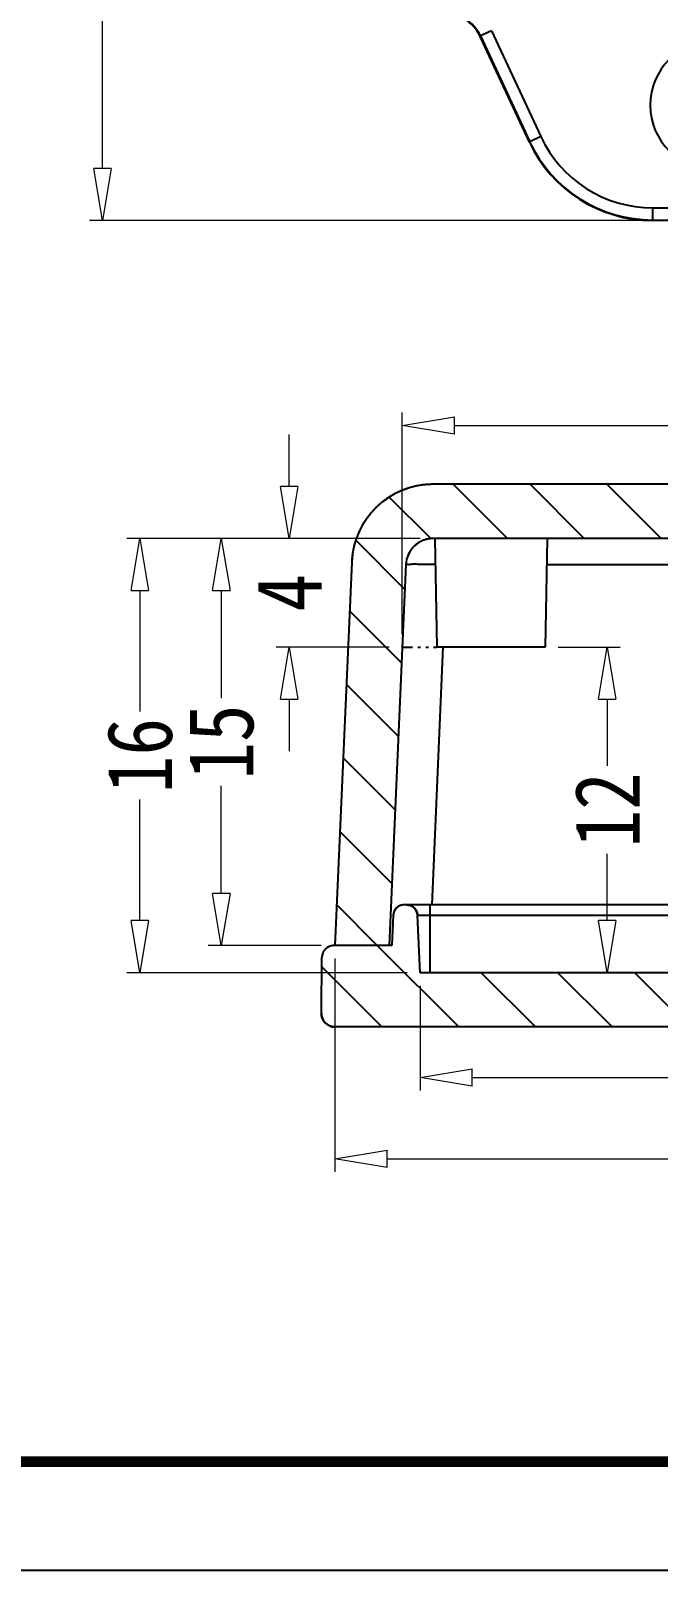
# Model space of a CAD drawing. Header units: millimetres. Extents: x -187 to 1788, y -1993 to 157.
# Drawn here: x -139.1 to -116, y -4.5 to 52.3 of the extents above; entities that cross this region are included whole.
import ezdxf

# ---------------------------------------------------------------- set-up
doc = ezdxf.new("R2010")
doc.units = ezdxf.units.MM
doc.linetypes.add('DIVIDE', pattern=[31.75, 12.7, -6.35, 0, -6.35, 0, -6.35])
doc.layers.add('dim', color=3, linetype='Continuous', lineweight=9)
doc.layers.add('from', color=7, linetype='Continuous')
doc.styles.add('FFS', font='SIMFANG.TTF', dxfattribs={"width": 0.85})
doc.dimstyles.new('YanXiu', dxfattribs={"dimtxt": 2.5, "dimasz": 2.2, "dimexe": 1, "dimexo": 0.6, "dimgap": 0.66, "dimtad": 0, "dimzin": 9, "dimdsep": 46, "dimtxsty": 'FFS', "dimblk": 'CLOSEDBLANK', "dimcen": 0, "dimclrd": 256, "dimclre": 131, "dimclrt": 42, "dimazin": 0, "dimtfac": 1, "dimtofl": 0, "dimtmove": 0, "dimatfit": 3, "dimldrblk": 'CLOSEDBLANK', "dimfxl": 1, "dimlwd": 5, "dimlwe": 5, "dimarcsym": 0})
pattern_1 = [(135, (328.8323, -380.0401), (-1.4142136, -1.4142136), [])]

# ---------------------------------------------------------------- blocks, each defined once
blk = doc.blocks.new('_ClosedBlank')
at = {"color": 0, "linetype": 'ByBlock', "lineweight": -2}
for p, q in [((-1, 0.167), (0, 0)), ((-1, 0.167), (-1, -0.167)), ((0, 0), (-1, -0.167))]:
    blk.add_line(p, q, dxfattribs=at)
blk = doc.blocks.new('*D23')
at = {"layer": 'Defpoints', "color": 0}
for p in [(-116.199, 141.583), (-136.464, 45.283), (-116.199, 45.283)]:
    blk.add_point(p, dxfattribs=at)
at = {"layer": 'dim', "color": 131, "lineweight": 5}
for p, q in [((-116.679, 141.583), (-136.943, 141.583)), ((-116.679, 45.283), (-136.943, 45.283))]:
    blk.add_line(p, q, dxfattribs=at)
at = {"layer": 'dim', "lineweight": 5}
for p, q in [((-136.464, 139.663), (-136.464, 96.516)), ((-136.464, 47.203), (-136.464, 90.351))]:
    blk.add_line(p, q, dxfattribs=at)
at = {"layer": 'dim', "lineweight": 5, "xscale": 1.92, "yscale": 1.92, "zscale": 1.92}
for p, rotation in [((-136.464, 141.583), 90), ((-136.464, 45.283), 270)]:
    blk.add_blockref('_ClosedBlank', p, dxfattribs=dict(at, rotation=rotation))
at = {"layer": 'dim', "color": 42, "insert": (-136.464, 93.433), "char_height": 2.4, "attachment_point": 5, "rotation": 90, "style": 'FFS'}
blk.add_mtext('96.3', dxfattribs=at)
blk = doc.blocks.new('*D28')
at = {"layer": 'Defpoints', "color": 0}
for p in [(-90.377, 37.732), (-125.412, 29.56, 0), (-90.377, 29.56, 0)]:
    blk.add_point(p, dxfattribs=at)
at = {"layer": 'dim', "color": 131, "lineweight": 5}
for p, q in [((-125.412, 30.04), (-125.412, 38.212)), ((-90.377, 30.04), (-90.377, 38.212))]:
    blk.add_line(p, q, dxfattribs=at)
at = {"layer": 'dim', "lineweight": 5}
for p, q in [((-123.492, 37.732), (-111.611, 37.732)), ((-92.297, 37.732), (-104.178, 37.732))]:
    blk.add_line(p, q, dxfattribs=at)
at = {"layer": 'dim', "lineweight": 5, "xscale": 1.92, "yscale": 1.92, "zscale": 1.92, "rotation": 180}
blk.add_blockref('_ClosedBlank', (-125.412, 37.732), dxfattribs=at)
at = {"layer": 'dim', "lineweight": 5, "xscale": 1.92, "yscale": 1.92, "zscale": 1.92}
blk.add_blockref('_ClosedBlank', (-90.377, 37.732), dxfattribs=at)
at = {"layer": 'dim', "color": 42, "insert": (-107.895, 37.732), "char_height": 2.4, "attachment_point": 5, "style": 'FFS'}
blk.add_mtext('35.04', dxfattribs=at)
blk = doc.blocks.new('*D29')
at = {"layer": 'Defpoints', "color": 0}
for p in [(-124.76, 17.56, 0), (-91.03, 17.56, 0), (-91.03, 13.699)]:
    blk.add_point(p, dxfattribs=at)
at = {"layer": 'dim', "color": 131, "lineweight": 5}
for p, q in [((-124.76, 17.08), (-124.76, 13.219)), ((-91.03, 17.08), (-91.03, 13.219))]:
    blk.add_line(p, q, dxfattribs=at)
at = {"layer": 'dim', "lineweight": 5}
for p, q in [((-122.84, 13.699), (-111.638, 13.699)), ((-92.95, 13.699), (-104.151, 13.699))]:
    blk.add_line(p, q, dxfattribs=at)
at = {"layer": 'dim', "lineweight": 5, "xscale": 1.92, "yscale": 1.92, "zscale": 1.92, "rotation": 180}
blk.add_blockref('_ClosedBlank', (-124.76, 13.699), dxfattribs=at)
at = {"layer": 'dim', "lineweight": 5, "xscale": 1.92, "yscale": 1.92, "zscale": 1.92}
blk.add_blockref('_ClosedBlank', (-91.03, 13.699), dxfattribs=at)
at = {"layer": 'dim', "color": 42, "insert": (-107.895, 13.699), "char_height": 2.4, "attachment_point": 5, "style": 'FFS'}
blk.add_mtext('33.73', dxfattribs=at)
blk = doc.blocks.new('*D30')
at = {"layer": 'Defpoints', "color": 0}
for p in [(-127.895, 18.56, 0), (-87.895, 18.56, 0), (-87.895, 10.699)]:
    blk.add_point(p, dxfattribs=at)
at = {"layer": 'dim', "color": 131, "lineweight": 5}
for p, q in [((-127.895, 18.08), (-127.895, 10.219)), ((-87.895, 18.08), (-87.895, 10.219))]:
    blk.add_line(p, q, dxfattribs=at)
at = {"layer": 'dim', "lineweight": 5}
for p, q in [((-125.975, 10.699), (-109.598, 10.699)), ((-89.815, 10.699), (-106.191, 10.699))]:
    blk.add_line(p, q, dxfattribs=at)
at = {"layer": 'dim', "lineweight": 5, "xscale": 1.92, "yscale": 1.92, "zscale": 1.92, "rotation": 180}
blk.add_blockref('_ClosedBlank', (-127.895, 10.699), dxfattribs=at)
at = {"layer": 'dim', "lineweight": 5, "xscale": 1.92, "yscale": 1.92, "zscale": 1.92}
blk.add_blockref('_ClosedBlank', (-87.895, 10.699), dxfattribs=at)
at = {"layer": 'dim', "color": 42, "insert": (-107.895, 10.699), "char_height": 2.4, "attachment_point": 5, "style": 'FFS'}
blk.add_mtext('40', dxfattribs=at)
blk = doc.blocks.new('*D31')
at = {"layer": 'Defpoints', "color": 0}
for p in [(-124.281, 33.56, 0), (-132.082, 18.56), (-127.927, 18.56, 0)]:
    blk.add_point(p, dxfattribs=at)
at = {"layer": 'dim', "color": 131, "lineweight": 5}
for p, q in [((-124.76, 33.56), (-132.562, 33.56)), ((-128.407, 18.56), (-132.562, 18.56))]:
    blk.add_line(p, q, dxfattribs=at)
at = {"layer": 'dim', "lineweight": 5}
for p, q in [((-132.082, 31.64), (-132.082, 27.675)), ((-132.082, 20.48), (-132.082, 24.444))]:
    blk.add_line(p, q, dxfattribs=at)
at = {"layer": 'dim', "lineweight": 5, "xscale": 1.92, "yscale": 1.92, "zscale": 1.92}
for p, rotation in [((-132.082, 33.56), 90), ((-132.082, 18.56), 270)]:
    blk.add_blockref('_ClosedBlank', p, dxfattribs=dict(at, rotation=rotation))
at = {"layer": 'dim', "color": 42, "insert": (-132.082, 26.06), "char_height": 2.4, "attachment_point": 5, "rotation": 90, "style": 'FFS'}
blk.add_mtext('15', dxfattribs=at)
blk = doc.blocks.new('*D32')
at = {"layer": 'Defpoints', "color": 0}
for p in [(-124.281, 33.56, 0), (-135.082, 17.56), (-124.76, 17.56, 0)]:
    blk.add_point(p, dxfattribs=at)
at = {"layer": 'dim', "color": 131, "lineweight": 5}
for p, q in [((-124.76, 33.56), (-135.562, 33.56)), ((-125.239, 17.56), (-135.562, 17.56))]:
    blk.add_line(p, q, dxfattribs=at)
at = {"layer": 'dim', "lineweight": 5}
for p, q in [((-135.082, 31.64), (-135.082, 27.181)), ((-135.082, 19.48), (-135.082, 23.939))]:
    blk.add_line(p, q, dxfattribs=at)
at = {"layer": 'dim', "lineweight": 5, "xscale": 1.92, "yscale": 1.92, "zscale": 1.92}
for p, rotation in [((-135.082, 33.56), 90), ((-135.082, 17.56), 270)]:
    blk.add_blockref('_ClosedBlank', p, dxfattribs=dict(at, rotation=rotation))
at = {"layer": 'dim', "color": 42, "insert": (-135.082, 25.56), "char_height": 2.4, "attachment_point": 5, "rotation": 90, "style": 'FFS'}
blk.add_mtext('16', dxfattribs=at)
blk = doc.blocks.new('*D33')
at = {"layer": 'Defpoints', "color": 0}
for p in [(-124.281, 33.56, 0), (-129.582, 29.56), (-125.412, 29.56, 0)]:
    blk.add_point(p, dxfattribs=at)
at = {"layer": 'dim', "lineweight": 5}
for p, q in [((-129.582, 35.48), (-129.582, 37.4)), ((-129.582, 27.64), (-129.582, 25.72))]:
    blk.add_line(p, q, dxfattribs=at)
at = {"layer": 'dim', "color": 131, "lineweight": 5}
for p, q in [((-124.76, 33.56), (-130.062, 33.56)), ((-125.892, 29.56), (-130.062, 29.56))]:
    blk.add_line(p, q, dxfattribs=at)
at = {"layer": 'dim', "lineweight": 5, "xscale": 1.92, "yscale": 1.92, "zscale": 1.92}
for p, rotation in [((-129.582, 33.56), 270), ((-129.582, 29.56), 90)]:
    blk.add_blockref('_ClosedBlank', p, dxfattribs=dict(at, rotation=rotation))
at = {"layer": 'dim', "color": 42, "insert": (-129.582, 31.56), "char_height": 2.4, "attachment_point": 5, "rotation": 90, "style": 'FFS'}
blk.add_mtext('4', dxfattribs=at)
blk = doc.blocks.new('*D34')
at = {"layer": 'Defpoints', "color": 0}
for p in [(-120.145, 29.56, 0), (-119.679, 17.56, 0), (-117.862, 17.56)]:
    blk.add_point(p, dxfattribs=at)
at = {"layer": 'dim', "color": 131, "lineweight": 5}
for p, q in [((-119.665, 29.56), (-117.382, 29.56)), ((-119.2, 17.56), (-117.382, 17.56))]:
    blk.add_line(p, q, dxfattribs=at)
at = {"layer": 'dim', "lineweight": 5}
for p, q in [((-117.862, 27.64), (-117.862, 25.181)), ((-117.862, 19.48), (-117.862, 21.939))]:
    blk.add_line(p, q, dxfattribs=at)
at = {"layer": 'dim', "lineweight": 5, "xscale": 1.92, "yscale": 1.92, "zscale": 1.92}
for p, rotation in [((-117.862, 29.56), 90), ((-117.862, 17.56), 270)]:
    blk.add_blockref('_ClosedBlank', p, dxfattribs=dict(at, rotation=rotation))
at = {"layer": 'dim', "color": 42, "insert": (-117.862, 23.56), "char_height": 2.4, "attachment_point": 5, "rotation": 90, "style": 'FFS'}
blk.add_mtext('12', dxfattribs=at)

msp = doc.modelspace()

# ---------------------------------------------------------------- hatches: boundary and pattern name
at = {"linetype": 'Continuous'}
h = msp.add_hatch(dxfattribs=at)
h.set_pattern_fill('DEFAULT__4', color=40, scale=2, angle=135, style=0, pattern_type=0)
h.set_pattern_definition(pattern_1)
edge = h.paths.add_edge_path()
edge.add_line((-87.895, 18.56), (-89.897, 18.56))
edge.add_line((-90.51, 32.604), (-89.897, 18.56))
edge.add_spline(control_points=[(-90.51, 32.604), (-90.534, 33.169), (-90.943, 33.56), (-91.509, 33.56)], knot_values=[0, 0, 0, 0, 1, 1, 1, 1], weights=[1, 0.814909, 0.814909, 1], degree=3, periodic=0)
edge.add_line((-91.509, 33.56), (-124.281, 33.56))
edge.add_spline(control_points=[(-124.281, 33.56), (-124.846, 33.56), (-125.255, 33.169), (-125.28, 32.604)], knot_values=[0, 0, 0, 0, 1, 1, 1, 1], weights=[1, 0.814909, 0.814909, 1], degree=3, periodic=0)
edge.add_line((-125.28, 32.604), (-125.893, 18.56))
edge.add_line((-125.893, 18.56), (-127.895, 18.56))
edge.add_line((-127.278, 32.691), (-127.895, 18.56))
edge.add_spline(control_points=[(-124.281, 35.56), (-125.978, 35.56), (-127.204, 34.386), (-127.278, 32.691)], knot_values=[0, 0, 0, 0, 1, 1, 1, 1], weights=[1, 0.814909, 0.814909, 1], degree=3, periodic=0)
edge.add_line((-91.509, 35.56), (-124.281, 35.56))
edge.add_spline(control_points=[(-91.509, 35.56), (-89.812, 35.56), (-88.586, 34.386), (-88.512, 32.691)], knot_values=[0, 0, 0, 0, 1, 1, 1, 1], weights=[1, 0.814909, 0.814909, 1], degree=3, periodic=0)
edge.add_line((-88.512, 32.691), (-87.895, 18.56))
h = msp.add_hatch(dxfattribs=at)
h.set_pattern_fill('DEFAULT__3', color=40, scale=2, angle=135, style=0, pattern_type=0)
h.set_pattern_definition(pattern_1)
edge = h.paths.add_edge_path()
edge.add_line((-87.862, 18.56), (-89.997, 18.56))
edge.add_spline(control_points=[(-87.862, 18.56), (-87.601, 18.56), (-87.415, 18.376), (-87.413, 18.114)], knot_values=[0, 0, 0, 0, 1, 1, 1, 1], weights=[1, 0.80679, 0.80679, 1], degree=3, periodic=0)
edge.add_line((-87.395, 16.064), (-87.413, 18.114))
edge.add_spline(control_points=[(-87.895, 15.56), (-87.6, 15.56), (-87.392, 15.769), (-87.395, 16.064)], knot_values=[0, 0, 0, 0, 1, 1, 1, 1], weights=[1, 0.802676, 0.802676, 1], degree=3, periodic=0)
edge.add_line((-87.895, 15.56), (-127.895, 15.56))
edge.add_spline(control_points=[(-127.895, 15.56), (-128.19, 15.56), (-128.397, 15.769), (-128.395, 16.064)], knot_values=[0, 0, 0, 0, 1, 1, 1, 1], weights=[1, 0.802676, 0.802676, 1], degree=3, periodic=0)
edge.add_line((-128.395, 16.064), (-128.377, 18.114))
edge.add_spline(control_points=[(-127.927, 18.56), (-128.189, 18.56), (-128.374, 18.376), (-128.377, 18.114)], knot_values=[0, 0, 0, 0, 1, 1, 1, 1], weights=[1, 0.80679, 0.80679, 1], degree=3, periodic=0)
edge.add_line((-125.793, 18.56), (-127.927, 18.56))
edge.add_line((-125.744, 19.677), (-125.793, 18.56))
edge.add_spline(control_points=[(-125.344, 20.06), (-125.571, 20.06), (-125.734, 19.903), (-125.744, 19.677)], knot_values=[0, 0, 0, 0, 1, 1, 1, 1], weights=[1, 0.814909, 0.814909, 1], degree=3, periodic=0)
edge.add_line((-125.252, 20.06), (-125.344, 20.06))
edge.add_spline(control_points=[(-125.252, 20.06), (-125.025, 20.06), (-124.862, 19.903), (-124.852, 19.677)], knot_values=[0, 0, 0, 0, 1, 1, 1, 1], weights=[1, 0.814909, 0.814909, 1], degree=3, periodic=0)
edge.add_line((-124.76, 17.56), (-124.852, 19.677))
edge.add_line((-91.03, 17.56), (-124.76, 17.56))
edge.add_line((-91.03, 17.56), (-90.937, 19.677))
edge.add_spline(control_points=[(-90.537, 20.06), (-90.764, 20.06), (-90.927, 19.903), (-90.937, 19.677)], knot_values=[0, 0, 0, 0, 1, 1, 1, 1], weights=[1, 0.814909, 0.814909, 1], degree=3, periodic=0)
edge.add_line((-90.445, 20.06), (-90.537, 20.06))
edge.add_spline(control_points=[(-90.445, 20.06), (-90.219, 20.06), (-90.055, 19.903), (-90.045, 19.677)], knot_values=[0, 0, 0, 0, 1, 1, 1, 1], weights=[1, 0.814909, 0.814909, 1], degree=3, periodic=0)
edge.add_line((-90.045, 19.677), (-89.997, 18.56))

# ---------------------------------------------------------------- linework, layer by layer
at = {"color": 7, "linetype": 'Continuous'}
for p, q in [((-122.129, 52.275), (-122.537, 52.085)), ((-122.129, 52.275), (-120.312, 48.378)), ((-122.537, 52.085), (-122.548, 52.067)), ((-120.731, 48.17), (-122.548, 52.067)), ((-122.537, 52.085), (-120.719, 48.188)), ((-120.312, 48.378), (-120.719, 48.188)), ((-120.719, 48.188), (-120.731, 48.17)), ((-116.188, 45.751), (-116.188, 45.301)), ((-116.188, 45.751), (-99.601, 45.751)), ((-116.188, 45.301), (-116.199, 45.283)), ((-99.59, 45.283), (-116.199, 45.283)), ((-116.188, 45.301), (-99.602, 45.301)), ((-91.509, 35.56), (-124.281, 35.56)), ((-91.509, 35.56), (-124.281, 35.56)), ((-91.509, 33.56), (-124.281, 33.56)), ((-91.509, 33.56), (-124.281, 33.56)), ((-124.214, 33.56), (-124.145, 29.56)), ((-120.075, 33.56), (-120.145, 29.56)), ((-127.278, 32.691), (-127.895, 18.56)), ((-127.278, 32.691), (-127.895, 18.56)), ((-125.28, 32.604), (-125.893, 18.56)), ((-125.28, 32.604), (-125.893, 18.56)), ((-120.091, 32.604), (-98.128, 32.604)), ((-123.914, 29.56), (-124.329, 20.057)), ((-120.145, 29.56), (-124.145, 29.56)), ((-96.153, 20.06), (-125.344, 20.06)), ((-125.252, 20.06), (-125.344, 20.06)), ((-124.394, 20.06), (-124.394, 17.56)), ((-125.744, 19.677), (-125.793, 18.56)), ((-125.744, 19.677), (-125.793, 18.56)), ((-124.76, 17.56), (-124.852, 19.677)), ((-124.852, 19.677), (-96.16, 19.677)), ((-124.76, 17.56), (-124.852, 19.677)), ((-125.793, 18.56), (-127.927, 18.56)), ((-125.793, 18.56), (-127.927, 18.56)), ((-125.893, 18.56), (-127.895, 18.56)), ((-128.395, 16.064), (-128.377, 18.114)), ((-128.395, 16.064), (-128.377, 18.114)), ((-91.03, 17.56), (-124.76, 17.56)), ((-91.03, 17.56), (-124.76, 17.56)), ((-87.895, 15.56), (-127.895, 15.56)), ((-87.895, 15.56), (-127.895, 15.56))]:
    msp.add_line(p, q, dxfattribs=at)
at = {"color": 2, "linetype": 'DIVIDE', "ltscale": 0.03}
msp.add_line((-125.412, 29.56), (-124.145, 29.56), dxfattribs=at)
at = {"color": 7, "linetype": 'Continuous'}
for centre, radius, start, end in [((-123.907, 51.434), 1.5, 25, 90.0074), ((-123.896, 51.451), 1.5, 25.0001, 90.0072), ((-113.895, 49.533), 2.382, 90, 270), ((-116.188, 50.301), 4.55, 204.9998, 270.0002), ((-116.199, 50.283), 5, 205.0001, 270.0039), ((-116.188, 50.301), 5, 205, 270.0039), ((-124.281, 32.56), 3, 90, 177.5), ((-124.281, 32.56), 1, 90, 177.5), ((-125.344, 19.66), 0.4, 90, 177.5), ((-125.252, 19.66), 0.4, 2.5, 90), ((-127.927, 18.11), 0.45, 90, 179.5), ((-127.895, 16.06), 0.5, 179.5, 270)]:
    msp.add_arc(centre, radius, start, end, dxfattribs=at)
for points, start_tangent, end_tangent in [([(-124.281, 35.56), (-124.313, 35.56), (-124.346, 35.559), (-124.378, 35.558), (-124.411, 35.557), (-124.444, 35.555), (-124.477, 35.553), (-124.511, 35.551), (-124.544, 35.548), (-124.577, 35.545), (-124.611, 35.542), (-124.644, 35.538), (-124.678, 35.533), (-124.712, 35.529), (-124.746, 35.524), (-124.78, 35.518), (-124.814, 35.512), (-124.848, 35.506), (-124.882, 35.499), (-124.916, 35.492), (-124.95, 35.484), (-124.984, 35.476), (-125.018, 35.468), (-125.052, 35.459), (-125.086, 35.45), (-125.12, 35.44), (-125.154, 35.43), (-125.188, 35.419), (-125.222, 35.408), (-125.256, 35.397), (-125.29, 35.385), (-125.324, 35.373), (-125.358, 35.36), (-125.392, 35.347), (-125.425, 35.333), (-125.459, 35.319), (-125.492, 35.304), (-125.526, 35.289), (-125.559, 35.274), (-125.592, 35.258), (-125.625, 35.242), (-125.658, 35.225), (-125.691, 35.208), (-125.723, 35.19), (-125.755, 35.172), (-125.788, 35.154), (-125.82, 35.135), (-125.851, 35.116), (-125.883, 35.096), (-125.914, 35.076), (-125.946, 35.055), (-125.977, 35.035), (-126.007, 35.013), (-126.038, 34.991), (-126.068, 34.969), (-126.098, 34.947), (-126.128, 34.924), (-126.157, 34.901), (-126.186, 34.877), (-126.215, 34.853), (-126.244, 34.828), (-126.272, 34.804), (-126.3, 34.778), (-126.328, 34.753), (-126.355, 34.727), (-126.382, 34.701), (-126.409, 34.674), (-126.435, 34.647), (-126.461, 34.62), (-126.487, 34.593), (-126.512, 34.565), (-126.537, 34.537), (-126.562, 34.508), (-126.586, 34.48), (-126.61, 34.451), (-126.633, 34.422), (-126.656, 34.392), (-126.679, 34.362), (-126.701, 34.332), (-126.723, 34.302), (-126.744, 34.271), (-126.765, 34.241), (-126.786, 34.21), (-126.806, 34.179), (-126.826, 34.147), (-126.846, 34.116), (-126.864, 34.084), (-126.883, 34.052), (-126.901, 34.02), (-126.919, 33.988), (-126.936, 33.955), (-126.953, 33.923), (-126.969, 33.89), (-126.985, 33.858), (-127.001, 33.825), (-127.016, 33.792), (-127.031, 33.758), (-127.045, 33.725), (-127.059, 33.692), (-127.072, 33.659), (-127.085, 33.625), (-127.098, 33.592), (-127.11, 33.558), (-127.121, 33.524), (-127.132, 33.491), (-127.143, 33.457), (-127.154, 33.423), (-127.163, 33.39), (-127.173, 33.356), (-127.182, 33.322), (-127.191, 33.289), (-127.199, 33.255), (-127.207, 33.221), (-127.214, 33.188), (-127.221, 33.154), (-127.228, 33.12), (-127.234, 33.087), (-127.24, 33.053), (-127.245, 33.02), (-127.25, 32.987), (-127.255, 32.953), (-127.259, 32.92), (-127.263, 32.887), (-127.266, 32.854), (-127.269, 32.821), (-127.272, 32.788), (-127.274, 32.756), (-127.276, 32.723), (-127.278, 32.691)], (-1, 0), (-0.043619, -0.999048)), ([(-124.281, 33.56), (-124.291, 33.56), (-124.302, 33.56), (-124.313, 33.559), (-124.324, 33.559), (-124.335, 33.558), (-124.346, 33.558), (-124.357, 33.557), (-124.368, 33.556), (-124.379, 33.555), (-124.391, 33.554), (-124.402, 33.553), (-124.413, 33.551), (-124.424, 33.55), (-124.436, 33.548), (-124.447, 33.546), (-124.458, 33.544), (-124.47, 33.542), (-124.481, 33.54), (-124.492, 33.537), (-124.504, 33.535), (-124.515, 33.532), (-124.526, 33.529), (-124.538, 33.526), (-124.549, 33.523), (-124.56, 33.52), (-124.572, 33.517), (-124.583, 33.513), (-124.594, 33.509), (-124.606, 33.506), (-124.617, 33.502), (-124.628, 33.497), (-124.64, 33.493), (-124.651, 33.489), (-124.662, 33.484), (-124.673, 33.48), (-124.684, 33.475), (-124.696, 33.47), (-124.707, 33.465), (-124.718, 33.459), (-124.729, 33.454), (-124.74, 33.448), (-124.751, 33.443), (-124.761, 33.437), (-124.772, 33.431), (-124.783, 33.425), (-124.794, 33.418), (-124.804, 33.412), (-124.815, 33.405), (-124.825, 33.399), (-124.836, 33.392), (-124.846, 33.385), (-124.856, 33.378), (-124.866, 33.37), (-124.876, 33.363), (-124.886, 33.356), (-124.896, 33.348), (-124.906, 33.34), (-124.916, 33.332), (-124.925, 33.324), (-124.935, 33.316), (-124.944, 33.308), (-124.954, 33.299), (-124.963, 33.291), (-124.972, 33.282), (-124.981, 33.274), (-124.99, 33.265), (-124.999, 33.256), (-125.007, 33.247), (-125.016, 33.238), (-125.024, 33.228), (-125.033, 33.219), (-125.041, 33.209), (-125.049, 33.2), (-125.057, 33.19), (-125.065, 33.18), (-125.072, 33.171), (-125.08, 33.161), (-125.087, 33.151), (-125.095, 33.141), (-125.102, 33.13), (-125.109, 33.12), (-125.116, 33.11), (-125.122, 33.1), (-125.129, 33.089), (-125.136, 33.079), (-125.142, 33.068), (-125.148, 33.057), (-125.154, 33.047), (-125.16, 33.036), (-125.166, 33.025), (-125.171, 33.014), (-125.177, 33.003), (-125.182, 32.992), (-125.187, 32.981), (-125.192, 32.97), (-125.197, 32.959), (-125.202, 32.948), (-125.207, 32.937), (-125.211, 32.926), (-125.215, 32.915), (-125.22, 32.904), (-125.224, 32.893), (-125.227, 32.881), (-125.231, 32.87), (-125.235, 32.859), (-125.238, 32.848), (-125.241, 32.837), (-125.245, 32.825), (-125.248, 32.814), (-125.251, 32.803), (-125.253, 32.792), (-125.256, 32.78), (-125.258, 32.769), (-125.261, 32.758), (-125.263, 32.747), (-125.265, 32.736), (-125.267, 32.724), (-125.269, 32.713), (-125.27, 32.702), (-125.272, 32.691), (-125.273, 32.68), (-125.275, 32.669), (-125.276, 32.658), (-125.277, 32.647), (-125.278, 32.636), (-125.278, 32.625), (-125.279, 32.614), (-125.28, 32.604)], (-1, 0), (-0.043619, -0.999048)), ([(-125.28, 32.604), (-125.228, 32.613), (-125.078, 32.619), (-124.84, 32.622), (-124.53, 32.619), (-124.198, 32.614)], (0.048496, 0.998823), (0.999743, -0.022676)), ([(-125.344, 20.06), (-125.349, 20.06), (-125.353, 20.06), (-125.357, 20.06), (-125.362, 20.06), (-125.366, 20.059), (-125.37, 20.059), (-125.375, 20.059), (-125.379, 20.058), (-125.384, 20.058), (-125.388, 20.057), (-125.393, 20.057), (-125.397, 20.056), (-125.402, 20.056), (-125.406, 20.055), (-125.411, 20.054), (-125.415, 20.054), (-125.42, 20.053), (-125.424, 20.052), (-125.429, 20.051), (-125.433, 20.05), (-125.438, 20.049), (-125.443, 20.048), (-125.447, 20.046), (-125.452, 20.045), (-125.456, 20.044), (-125.461, 20.043), (-125.465, 20.041), (-125.47, 20.04), (-125.474, 20.038), (-125.479, 20.037), (-125.483, 20.035), (-125.488, 20.033), (-125.492, 20.031), (-125.497, 20.03), (-125.501, 20.028), (-125.506, 20.026), (-125.51, 20.024), (-125.515, 20.022), (-125.519, 20.02), (-125.523, 20.017), (-125.528, 20.015), (-125.532, 20.013), (-125.537, 20.011), (-125.541, 20.008), (-125.545, 20.006), (-125.549, 20.003), (-125.554, 20.001), (-125.558, 19.998), (-125.562, 19.995), (-125.566, 19.993), (-125.57, 19.99), (-125.574, 19.987), (-125.579, 19.984), (-125.583, 19.981), (-125.587, 19.978), (-125.59, 19.975), (-125.594, 19.972), (-125.598, 19.969), (-125.602, 19.966), (-125.606, 19.962), (-125.61, 19.959), (-125.613, 19.956), (-125.617, 19.952), (-125.621, 19.949), (-125.624, 19.945), (-125.628, 19.942), (-125.631, 19.938), (-125.635, 19.935), (-125.638, 19.931), (-125.642, 19.927), (-125.645, 19.924), (-125.648, 19.92), (-125.652, 19.916), (-125.655, 19.912), (-125.658, 19.908), (-125.661, 19.904), (-125.664, 19.9), (-125.667, 19.896), (-125.67, 19.892), (-125.673, 19.888), (-125.676, 19.884), (-125.678, 19.88), (-125.681, 19.876), (-125.684, 19.872), (-125.686, 19.867), (-125.689, 19.863), (-125.691, 19.859), (-125.694, 19.855), (-125.696, 19.85), (-125.698, 19.846), (-125.701, 19.842), (-125.703, 19.837), (-125.705, 19.833), (-125.707, 19.829), (-125.709, 19.824), (-125.711, 19.82), (-125.713, 19.815), (-125.715, 19.811), (-125.716, 19.806), (-125.718, 19.802), (-125.72, 19.797), (-125.721, 19.793), (-125.723, 19.789), (-125.724, 19.784), (-125.726, 19.78), (-125.727, 19.775), (-125.729, 19.771), (-125.73, 19.766), (-125.731, 19.762), (-125.732, 19.757), (-125.733, 19.753), (-125.734, 19.748), (-125.735, 19.744), (-125.736, 19.739), (-125.737, 19.735), (-125.738, 19.73), (-125.739, 19.726), (-125.739, 19.721), (-125.74, 19.717), (-125.741, 19.712), (-125.741, 19.708), (-125.742, 19.704), (-125.742, 19.699), (-125.743, 19.695), (-125.743, 19.69), (-125.743, 19.686), (-125.744, 19.682), (-125.744, 19.677)], (-1, 0), (-0.043619, -0.999048)), ([(-125.252, 20.06), (-125.247, 20.06), (-125.243, 20.06), (-125.239, 20.06), (-125.234, 20.06), (-125.23, 20.059), (-125.226, 20.059), (-125.221, 20.059), (-125.217, 20.058), (-125.212, 20.058), (-125.208, 20.057), (-125.203, 20.057), (-125.199, 20.056), (-125.194, 20.056), (-125.19, 20.055), (-125.185, 20.054), (-125.181, 20.054), (-125.176, 20.053), (-125.172, 20.052), (-125.167, 20.051), (-125.163, 20.05), (-125.158, 20.049), (-125.153, 20.048), (-125.149, 20.046), (-125.144, 20.045), (-125.14, 20.044), (-125.135, 20.043), (-125.131, 20.041), (-125.126, 20.04), (-125.122, 20.038), (-125.117, 20.037), (-125.113, 20.035), (-125.108, 20.033), (-125.104, 20.031), (-125.099, 20.03), (-125.095, 20.028), (-125.09, 20.026), (-125.086, 20.024), (-125.081, 20.022), (-125.077, 20.02), (-125.073, 20.017), (-125.068, 20.015), (-125.064, 20.013), (-125.059, 20.011), (-125.055, 20.008), (-125.051, 20.006), (-125.047, 20.003), (-125.042, 20.001), (-125.038, 19.998), (-125.034, 19.995), (-125.03, 19.993), (-125.026, 19.99), (-125.022, 19.987), (-125.017, 19.984), (-125.013, 19.981), (-125.009, 19.978), (-125.006, 19.975), (-125.002, 19.972), (-124.998, 19.969), (-124.994, 19.966), (-124.99, 19.962), (-124.986, 19.959), (-124.983, 19.956), (-124.979, 19.952), (-124.975, 19.949), (-124.972, 19.945), (-124.968, 19.942), (-124.965, 19.938), (-124.961, 19.935), (-124.958, 19.931), (-124.954, 19.927), (-124.951, 19.924), (-124.948, 19.92), (-124.944, 19.916), (-124.941, 19.912), (-124.938, 19.908), (-124.935, 19.904), (-124.932, 19.9), (-124.929, 19.896), (-124.926, 19.892), (-124.923, 19.888), (-124.92, 19.884), (-124.918, 19.88), (-124.915, 19.876), (-124.912, 19.872), (-124.91, 19.867), (-124.907, 19.863), (-124.905, 19.859), (-124.902, 19.855), (-124.9, 19.85), (-124.898, 19.846), (-124.895, 19.842), (-124.893, 19.837), (-124.891, 19.833), (-124.889, 19.829), (-124.887, 19.824), (-124.885, 19.82), (-124.883, 19.815), (-124.881, 19.811), (-124.88, 19.806), (-124.878, 19.802), (-124.876, 19.797), (-124.875, 19.793), (-124.873, 19.789), (-124.872, 19.784), (-124.87, 19.78), (-124.869, 19.775), (-124.867, 19.771), (-124.866, 19.766), (-124.865, 19.762), (-124.864, 19.757), (-124.863, 19.753), (-124.862, 19.748), (-124.861, 19.744), (-124.86, 19.739), (-124.859, 19.735), (-124.858, 19.73), (-124.857, 19.726), (-124.857, 19.721), (-124.856, 19.717), (-124.855, 19.712), (-124.855, 19.708), (-124.854, 19.704), (-124.854, 19.699), (-124.853, 19.695), (-124.853, 19.69), (-124.853, 19.686), (-124.852, 19.682), (-124.852, 19.677)], (1, 0), (0.043619, -0.999048)), ([(-127.927, 18.56), (-127.932, 18.56), (-127.937, 18.56), (-127.942, 18.56), (-127.947, 18.559), (-127.952, 18.559), (-127.957, 18.559), (-127.962, 18.559), (-127.967, 18.558), (-127.972, 18.558), (-127.977, 18.557), (-127.982, 18.556), (-127.988, 18.556), (-127.993, 18.555), (-127.998, 18.554), (-128.003, 18.553), (-128.008, 18.552), (-128.013, 18.551), (-128.019, 18.55), (-128.024, 18.549), (-128.029, 18.548), (-128.034, 18.547), (-128.04, 18.546), (-128.045, 18.544), (-128.05, 18.543), (-128.055, 18.541), (-128.06, 18.54), (-128.066, 18.538), (-128.071, 18.536), (-128.076, 18.534), (-128.081, 18.533), (-128.086, 18.531), (-128.092, 18.529), (-128.097, 18.527), (-128.102, 18.524), (-128.107, 18.522), (-128.112, 18.52), (-128.117, 18.518), (-128.122, 18.515), (-128.127, 18.513), (-128.132, 18.51), (-128.137, 18.508), (-128.142, 18.505), (-128.147, 18.502), (-128.152, 18.499), (-128.157, 18.496), (-128.162, 18.493), (-128.167, 18.49), (-128.172, 18.487), (-128.177, 18.484), (-128.181, 18.481), (-128.186, 18.478), (-128.191, 18.474), (-128.195, 18.471), (-128.2, 18.467), (-128.205, 18.464), (-128.209, 18.46), (-128.214, 18.457), (-128.218, 18.453), (-128.222, 18.449), (-128.227, 18.445), (-128.231, 18.441), (-128.235, 18.438), (-128.239, 18.434), (-128.244, 18.43), (-128.248, 18.425), (-128.252, 18.421), (-128.256, 18.417), (-128.26, 18.413), (-128.263, 18.408), (-128.267, 18.404), (-128.271, 18.4), (-128.275, 18.395), (-128.278, 18.391), (-128.282, 18.386), (-128.285, 18.382), (-128.289, 18.377), (-128.292, 18.372), (-128.296, 18.368), (-128.299, 18.363), (-128.302, 18.358), (-128.305, 18.353), (-128.308, 18.349), (-128.311, 18.344), (-128.314, 18.339), (-128.317, 18.334), (-128.32, 18.329), (-128.323, 18.324), (-128.325, 18.319), (-128.328, 18.314), (-128.33, 18.309), (-128.333, 18.304), (-128.335, 18.299), (-128.337, 18.294), (-128.34, 18.289), (-128.342, 18.284), (-128.344, 18.278), (-128.346, 18.273), (-128.348, 18.268), (-128.35, 18.263), (-128.352, 18.258), (-128.354, 18.253), (-128.355, 18.247), (-128.357, 18.242), (-128.358, 18.237), (-128.36, 18.232), (-128.361, 18.226), (-128.363, 18.221), (-128.364, 18.216), (-128.365, 18.211), (-128.366, 18.206), (-128.368, 18.2), (-128.369, 18.195), (-128.37, 18.19), (-128.37, 18.185), (-128.371, 18.18), (-128.372, 18.175), (-128.373, 18.169), (-128.373, 18.164), (-128.374, 18.159), (-128.375, 18.154), (-128.375, 18.149), (-128.375, 18.144), (-128.376, 18.139), (-128.376, 18.134), (-128.376, 18.129), (-128.377, 18.124), (-128.377, 18.119), (-128.377, 18.114)], (-1, 0), (-0.008727, -0.999962)), ([(-127.895, 15.56), (-127.9, 15.56), (-127.906, 15.56), (-127.911, 15.56), (-127.917, 15.56), (-127.923, 15.561), (-127.928, 15.561), (-127.934, 15.561), (-127.94, 15.562), (-127.946, 15.563), (-127.951, 15.563), (-127.957, 15.564), (-127.963, 15.565), (-127.969, 15.565), (-127.974, 15.566), (-127.98, 15.567), (-127.986, 15.568), (-127.992, 15.569), (-127.998, 15.571), (-128.004, 15.572), (-128.009, 15.573), (-128.015, 15.575), (-128.021, 15.576), (-128.027, 15.578), (-128.033, 15.579), (-128.039, 15.581), (-128.045, 15.583), (-128.05, 15.585), (-128.056, 15.587), (-128.062, 15.589), (-128.068, 15.591), (-128.074, 15.593), (-128.08, 15.595), (-128.085, 15.598), (-128.091, 15.6), (-128.097, 15.603), (-128.103, 15.605), (-128.108, 15.608), (-128.114, 15.611), (-128.12, 15.613), (-128.125, 15.616), (-128.131, 15.619), (-128.137, 15.622), (-128.142, 15.625), (-128.148, 15.629), (-128.153, 15.632), (-128.159, 15.635), (-128.164, 15.639), (-128.17, 15.642), (-128.175, 15.646), (-128.18, 15.65), (-128.186, 15.653), (-128.191, 15.657), (-128.196, 15.661), (-128.201, 15.665), (-128.206, 15.669), (-128.211, 15.673), (-128.216, 15.677), (-128.221, 15.681), (-128.226, 15.686), (-128.231, 15.69), (-128.236, 15.694), (-128.24, 15.699), (-128.245, 15.703), (-128.25, 15.708), (-128.254, 15.713), (-128.259, 15.717), (-128.263, 15.722), (-128.268, 15.727), (-128.272, 15.732), (-128.276, 15.737), (-128.28, 15.742), (-128.284, 15.747), (-128.288, 15.752), (-128.292, 15.757), (-128.296, 15.762), (-128.3, 15.767), (-128.304, 15.773), (-128.308, 15.778), (-128.311, 15.783), (-128.315, 15.789), (-128.318, 15.794), (-128.322, 15.8), (-128.325, 15.805), (-128.328, 15.811), (-128.331, 15.816), (-128.334, 15.822), (-128.337, 15.827), (-128.34, 15.833), (-128.343, 15.839), (-128.346, 15.844), (-128.349, 15.85), (-128.351, 15.856), (-128.354, 15.862), (-128.356, 15.867), (-128.358, 15.873), (-128.361, 15.879), (-128.363, 15.885), (-128.365, 15.891), (-128.367, 15.897), (-128.369, 15.902), (-128.371, 15.908), (-128.373, 15.914), (-128.375, 15.92), (-128.376, 15.926), (-128.378, 15.932), (-128.379, 15.938), (-128.381, 15.944), (-128.382, 15.949), (-128.384, 15.955), (-128.385, 15.961), (-128.386, 15.967), (-128.387, 15.973), (-128.388, 15.979), (-128.389, 15.984), (-128.39, 15.99), (-128.391, 15.996), (-128.391, 16.002), (-128.392, 16.008), (-128.392, 16.013), (-128.393, 16.019), (-128.393, 16.025), (-128.394, 16.031), (-128.394, 16.036), (-128.394, 16.042), (-128.394, 16.048), (-128.395, 16.053), (-128.395, 16.059), (-128.395, 16.064)], (-1, 0), (0.008727, 0.999962))]:
    msp.add_spline(points, degree=3, dxfattribs=dict(at, start_tangent=start_tangent, end_tangent=end_tangent))
at = {"layer": 'from', "elevation": 0}
msp.add_lwpolyline([(-187.118, -4.464), (45.041, -4.464), (45.041, 156.866), (-187.118, 156.866)], close=True, dxfattribs=at)
at = {"layer": 'from', "const_width": 0.4, "elevation": 0}
msp.add_lwpolyline([(-183.117, -0.463), (-183.117, 152.865), (41.04, 152.865), (41.04, -0.463), (-183.117, -0.463)], dxfattribs=at)

# ---------------------------------------------------------------- dimensions: what is measured, and where the dimension line sits
at = {"layer": 'dim'}
dim = msp.add_linear_dim(base=(-136.464, 45.283), p1=(-116.199, 141.583), p2=(-116.199, 45.283), angle=90, dimstyle='YanXiu', override={"dimtxt": 2.4, "dimasz": 1.92, "dimexe": 0.47976, "dimexo": 0.47976, "dimgap": 0.47976, "dimzin": 8}, dxfattribs=at)
dim.commit()
dim.dimension.update_dxf_attribs({"geometry": '*D23', "text_midpoint": (-136.464, 93.433), "dimtype": 160})
for base, p1, p2, picture, middle in [((-90.3768, 37.7317, 0), (-125.4124, 29.5599), (-90.3768, 29.5599), '*D28', (-107.8946, 37.7317, 0)), ((-91.03, 13.699, 0), (-124.76, 17.56), (-91.03, 17.56), '*D29', (-107.895, 13.699, 0))]:
    dim = msp.add_linear_dim(base=base, p1=p1, p2=p2, dimstyle='YanXiu', override={"dimtxt": 2.4, "dimasz": 1.92, "dimexe": 0.47976, "dimexo": 0.47976, "dimgap": 0.47976, "dimzin": 8}, dxfattribs=at)
    dim.commit()
    dim.dimension.update_dxf_attribs({"geometry": picture, "text_midpoint": middle})
for base, p1, p2, picture, middle in [((-129.582, 29.56, 0), (-124.281, 33.56), (-125.412, 29.56, 0), '*D33', (-129.582, 31.56, 0)), ((-135.082, 17.56, 0), (-124.281, 33.56), (-124.76, 17.56), '*D32', (-135.082, 25.56, 0)), ((-132.082, 18.56, 0), (-124.281, 33.56), (-127.927, 18.56), '*D31', (-132.082, 26.06, 0)), ((-117.862, 17.56, 0), (-120.145, 29.56), (-119.679, 17.56), '*D34', (-117.862, 23.56, 0))]:
    dim = msp.add_linear_dim(base=base, p1=p1, p2=p2, angle=90, dimstyle='YanXiu', override={"dimtxt": 2.4, "dimasz": 1.92, "dimexe": 0.47976, "dimexo": 0.47976, "dimgap": 0.47976, "dimzin": 8}, dxfattribs=at)
    dim.commit()
    dim.dimension.update_dxf_attribs({"geometry": picture, "text_midpoint": middle})
dim = msp.add_linear_dim(base=(-87.895, 10.699, 0), p1=(-127.895, 18.56), p2=(-87.895, 18.56), dimstyle='YanXiu', override={"dimtxt": 2.4, "dimasz": 1.92, "dimexe": 0.47976, "dimexo": 0.47976, "dimgap": 0.47976, "dimzin": 8}, dxfattribs=at)
dim.commit()
dim.dimension.update_dxf_attribs({"geometry": '*D30', "text_midpoint": (-107.895, 10.699, 0), "dimtype": 160})

doc.saveas('drawing.dxf')
